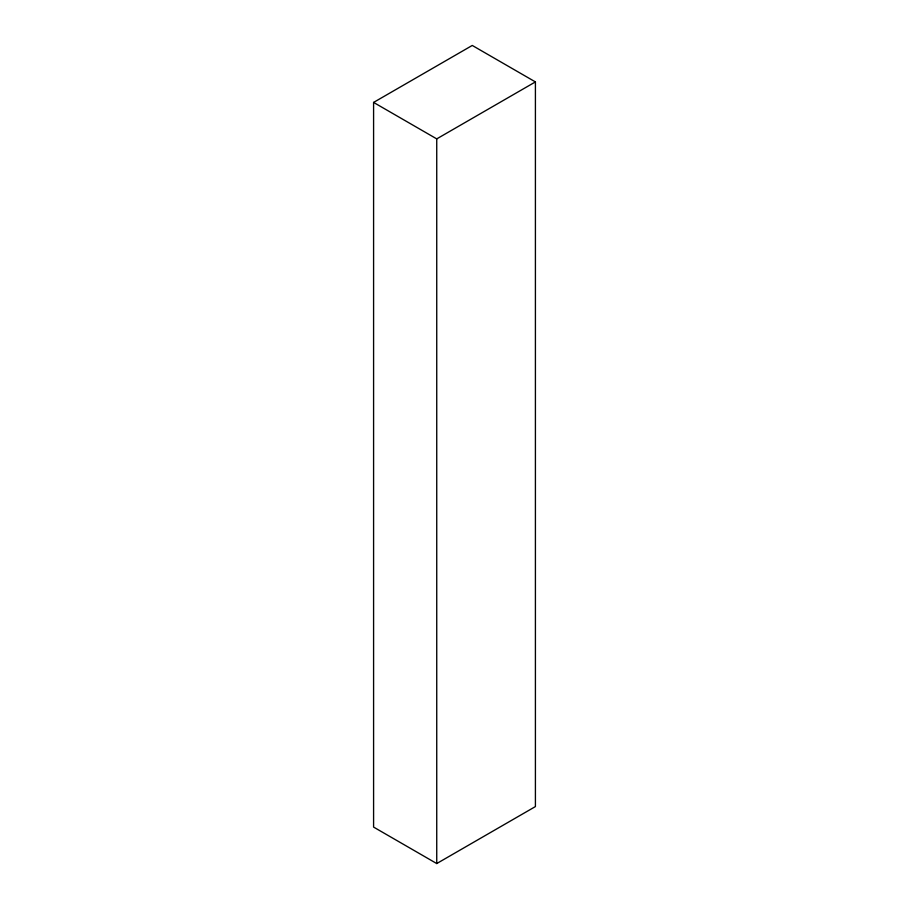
<?xml version="1.0" encoding="UTF-8"?>
<svg xmlns="http://www.w3.org/2000/svg" width="909" height="909" viewBox="0 0 909 909"><rect width="100%" height="100%" fill="white"/><g stroke="black" fill="none" stroke-linecap="round" stroke-linejoin="round"><path stroke-width="1.36" d="M373.588 102.422L472.26 45.45L535.412 81.912L535.412 806.578L436.74 863.55L373.588 827.088L373.588 102.422L436.74 138.884L535.412 81.912M436.74 138.884L436.74 863.55"/></g></svg>
